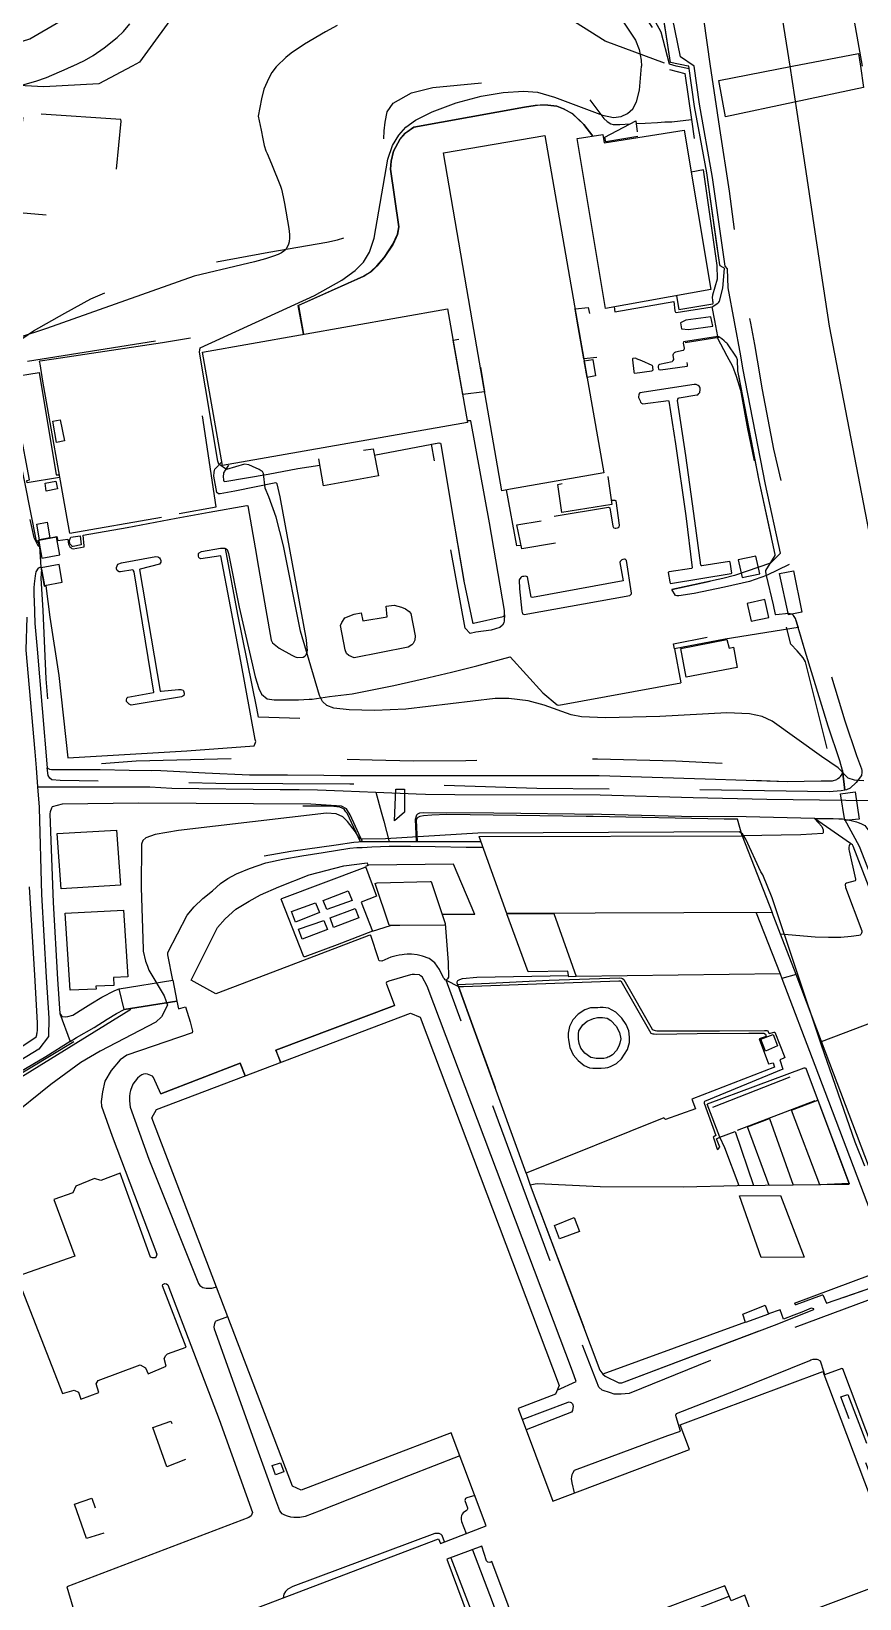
# Model space of a CAD drawing. Header units: millimetres. Extents: x 198785 to 203305, y 542885 to 545889.
# Drawn here: x 200187.7 to 200370.9, y 544165.3 to 544511.8 of the extents above; entities that cross this region are included whole.
import ezdxf

# ---------------------------------------------------------------- set-up
doc = ezdxf.new("R2010")
doc.units = ezdxf.units.MM
for name, pattern in [('FENCE_25K', [54.3, 28.7, -9.2, -16.4]), ('HIDDEN_BULD_25K', [28.8, 18.4, -10.4]), ('HIDDEN_EMBANKMENT_25K', [28.8, 18.4, -10.4]), ('HIDDEN_IN_25K', [56.5, 36.5, -20])]:
    doc.linetypes.add(name, pattern=pattern)
for name, color, linetype in [('A0013114', 253, 'Continuous'), ('A0013117', 253, 'Continuous'), ('A0013118', 253, 'Continuous'), ('A0023214', 253, 'Continuous'), ('A0023217', 253, 'Continuous'), ('A0033324', 253, 'Continuous'), ('A0033327', 253, 'Continuous'), ('A0043325', 253, 'Continuous'), ('B0014111', 253, 'Continuous'), ('B0014116', 253, 'Continuous'), ('B0024120', 253, 'Continuous'), ('B0024127', 253, 'Continuous'), ('C0076117', 253, 'Continuous'), ('C0393323', 253, 'Continuous'), ('F0017111', 253, 'Continuous'), ('F0037222', 253, 'Continuous'), ('F0037223', 253, 'Continuous'), ('F0047224', 253, 'Continuous')]:
    doc.layers.add(name, color=color, linetype=linetype)

msp = doc.modelspace()

# ---------------------------------------------------------------- linework, layer by layer
at = {"layer": 'A0013114'}
for points in [[(200332.94, 544504.17), (200329.07, 544504.94), (200318.05, 544575.53)], [(200332.95, 544504.17), (200332.94, 544504.17)], [(200367.09, 544348.45), (200366.47, 544350.57), (200363.91, 544358.21), (200358.84, 544374.81), (200356.67, 544382.05), (200356.28, 544382.7), (200355.94, 544382.97), (200355.83, 544383.02), (200355.2, 544383.15), (200352.36, 544382.82), (200352.32, 544382.82), (200352.25, 544382.92), (200351.84, 544385.07), (200350.26, 544391.53), (200350.12, 544392.37), (200350.13, 544392.61), (200352.18, 544395.97), (200352.21, 544396.18), (200348.65, 544412.56), (200343.95, 544436.82), (200343.85, 544439.23), (200343.67, 544439.84), (200341.62, 544442.72), (200341.47, 544442.87), (200341.26, 544443.08), (200340.9, 544443.4), (200340.41, 544443.85), (200339.74, 544444.28), (200339.49, 544444.35), (200338.82, 544447.93), (200338.26, 544450.94), (200339.51, 544451.75), (200339.72, 544451.98), (200339.87, 544452.18), (200340.59, 544455.05), (200341, 544459.38), (200340.84, 544459.55), (200340.71, 544459.6), (200340.04, 544459.99), (200339.97, 544460.21), (200339.33, 544464.75), (200337.11, 544480.56), (200335.62, 544488.53), (200334.37, 544495.21), (200333.09, 544504.14), (200332.95, 544504.17)], [(200376.75, 544312.8), (200369.44, 544331.66), (200369.27, 544332.02), (200368.84, 544332.3)]]:
    msp.add_lwpolyline(points, dxfattribs=at)
at = {"layer": 'A0013117'}
for points in [[(200187.43, 544403.91), (200188.25, 544399.91), (200188.94, 544398.58), (200189.07, 544398.33), (200189.24, 544398.12), (200189.52, 544397.93), (200189.79, 544393.4), (200189.22, 544393.17), (200188.71, 544392.35), (200188.55, 544391.47), (200188.32, 544389.71), (200188.3, 544388.81), (200188.25, 544387.72), (200188.27, 544387.13), (200188.32, 544385.97), (200188.51, 544380.94), (200188.99, 544375.28), (200191.24, 544349.03), (200191.72, 544348.73), (200192.21, 544348.63), (200202.91, 544348.61), (200209.35, 544348.5), (200216.34, 544348.4), (200226.15, 544347.93), (200235.98, 544347.49), (200244.37, 544347.44), (200252.43, 544347.41), (200256.06, 544347.35), (200260.5, 544347.28), (200272.78, 544347.29), (200313.3, 544347.35), (200336.69, 544346.59), (200354.87, 544346.02), (200362.35, 544346.13), (200364.85, 544346.16), (200365.81, 544346.4), (200366.08, 544346.63), (200366.4, 544346.88), (200366.67, 544347.09), (200367.03, 544347.61), (200367.11, 544348.07), (200367.09, 544348.45)], [(200260.98, 544332.65), (200258.22, 544338.61), (200257.4, 544339.97), (200256.34, 544340.57), (200249.54, 544340.95), (200211.48, 544341.18), (200194.52, 544341), (200192.35, 544340.36), (200192.16, 544340.12), (200191.88, 544339.28), (200191.84, 544338.85), (200192.57, 544319.24), (200193.5, 544302.29), (200194.03, 544294.67), (200196.31, 544288.49), (200190.96, 544285.14), (200179.35, 544278.3)], [(200368.84, 544332.3), (200360.92, 544337.82), (200345.81, 544338.21), (200331.47, 544338.26), (200313.76, 544338.67), (200290, 544338.95), (200274.34, 544339.05), (200273.56, 544338.95), (200273.08, 544338.78), (200273.01, 544338.68), (200272.86, 544338.53), (200272.59, 544337.57), (200272.78, 544332.69)], [(200177.24, 544281.92), (200188.51, 544289.29), (200188.76, 544289.52), (200188.93, 544290), (200188.97, 544290.22), (200189.01, 544290.42), (200189.1, 544291.03), (200189.12, 544292.62), (200188.51, 544303.2), (200187.31, 544322.71)]]:
    msp.add_lwpolyline(points, dxfattribs=at)
at = {"layer": 'A0013118'}
for points in [[(200311.87, 544488.68), (200309.87, 544491.22), (200307.4, 544493.63), (200305.37, 544494.7), (200303.88, 544495.29), (200301.89, 544495.52), (200300.23, 544495.55), (200299.12, 544495.44), (200296.79, 544495.08), (200272.3, 544490.63), (200270.42, 544489.34), (200269.22, 544487.93), (200267.81, 544485.37), (200267.31, 544483.11), (200267.17, 544481.36), (200269.01, 544468.62), (200268.7, 544466.96), (200267.71, 544464.81), (200265.77, 544461.84), (200264.15, 544459.95), (200262.83, 544458.69), (200261.27, 544457.68), (200246.78, 544451.25), (200247.91, 544444.87)], [(200316.62, 544450.9), (200316.71, 544449.86), (200329.76, 544452.08), (200330.03, 544450.03), (200330.15, 544449.73), (200330.27, 544449.66), (200338.26, 544450.94)], [(200339.49, 544444.35), (200331.96, 544443.21), (200331.85, 544442.9), (200332.06, 544441.76), (200332, 544441.41), (200331.82, 544441.3), (200330.15, 544440.9), (200329.88, 544440.77), (200329.76, 544440.64), (200329.65, 544440.46), (200329.58, 544440.22), (200329.68, 544439.3), (200329.6, 544439.04), (200329.42, 544438.77), (200326.63, 544438.22), (200326.46, 544438.12), (200326.31, 544437.82), (200326.31, 544437.51), (200326.36, 544437.23), (200326.47, 544437.08), (200326.84, 544437.03), (200332.77, 544437.84), (200332.79, 544437.92), (200332.79, 544438.19), (200332.73, 544438.62)], [(200321.37, 544439.56), (200320.72, 544439.52), (200320.67, 544439.41), (200320.65, 544439.23), (200320.92, 544436.62), (200320.96, 544436.5), (200321.04, 544436.32), (200321.13, 544436.27), (200324.89, 544436.78), (200325.07, 544436.85), (200325.18, 544436.98), (200325.17, 544437.52), (200325.14, 544437.72), (200325.06, 544437.87), (200324.97, 544437.95), (200322.71, 544438.96), (200321.5, 544439.44), (200321.37, 544439.56)], [(200334.26, 544433.79), (200322.28, 544431.95), (200322.07, 544431.63), (200322.03, 544431.39), (200322, 544431.13), (200322, 544430.89), (200322.31, 544430.15), (200322.44, 544429.83), (200322.66, 544429.62), (200322.94, 544429.48), (200328.61, 544430.22), (200328.7, 544430.1), (200330.13, 544420.61), (200332.41, 544404.72), (200333.81, 544393.21), (200333.69, 544393.09), (200328.74, 544392.31), (200328.58, 544392.27), (200328.54, 544392.23), (200328.91, 544390.11), (200328.92, 544390.03), (200328.98, 544389.9), (200329.05, 544389.79), (200342.46, 544391.99), (200342.58, 544392.06), (200342.22, 544394.5), (200342.11, 544394.65), (200335.96, 544393.7), (200335.85, 544393.68), (200335.77, 544393.82), (200334.21, 544405.23), (200332.41, 544418.08), (200330.61, 544430.24), (200330.73, 544430.76), (200330.93, 544430.81), (200334.88, 544431.49), (200335.07, 544431.51), (200335.33, 544431.75), (200335.51, 544431.98), (200335.64, 544432.68), (200335.62, 544432.96), (200335.51, 544433.19), (200335.36, 544433.39), (200335.17, 544433.54), (200334.76, 544433.74), (200334.26, 544433.79)], [(200263.55, 544418.13), (200277.82, 544420.84), (200278.06, 544420.82), (200278.22, 544420.76), (200278.29, 544420.54), (200280.66, 544406.34), (200283.38, 544390.26), (200285.25, 544381.19), (200285.37, 544381.03), (200285.5, 544380.99), (200292.03, 544382.45), (200292.28, 544382.61), (200292.38, 544382.84), (200292.38, 544383.29), (200292.36, 544383.76), (200289, 544403.17), (200284.92, 544425.74), (200284.14, 544425.7)], [(200189.52, 544397.93), (200189.26, 544399.33), (200193.39, 544400.13), (200193.55, 544399.25), (200195.77, 544399.57), (200195.94, 544398.43), (200196.25, 544397.88), (200196.43, 544397.72), (200196.68, 544397.53), (200196.98, 544397.44), (200199.38, 544397.84), (200199.41, 544398.07), (200199.22, 544400.43), (200208.91, 544402.11), (200219.74, 544404.18), (200227.01, 544405.5), (200235.41, 544407.02), (200235.61, 544406.9), (200237.22, 544397.65), (200237.95, 544393.32), (200239.55, 544383.92), (200240.74, 544377.25), (200240.88, 544376.91), (200241.03, 544376.64), (200242.52, 544375.5), (200245.32, 544373.89), (200246.05, 544373.56), (200246.53, 544373.44), (200247.81, 544373.49), (200248.19, 544373.69), (200248.41, 544373.92), (200248.56, 544374.24), (200248.7, 544374.61), (200248.76, 544375.1), (200248.72, 544375.48), (200248.56, 544377.28), (200242.73, 544408.89), (200242.09, 544411.79), (200241.96, 544411.97), (200241.8, 544412.02), (200232.69, 544410.17), (200229.47, 544409.6), (200229.1, 544409.62), (200228.71, 544409.9), (200228.11, 544413.46), (200228.12, 544414.4), (200228.21, 544414.72), (200228.27, 544415.02), (200229.81, 544416.65)], [(200231.33, 544415.91), (200230.45, 544414.59), (200230.35, 544414.47), (200230.25, 544414.2), (200230.17, 544413.31), (200230.18, 544412.86), (200230.25, 544412.49), (200230.5, 544412.32), (200240.12, 544413.92), (200246.67, 544415.16), (200251.55, 544415.91)], [(200296.03, 544398.13), (200295.07, 544398.12), (200292.8, 544410.45)], [(200303.34, 544404.66), (200315.36, 544406.61), (200315.6, 544406.51), (200316.29, 544402.43), (200316.42, 544402.17), (200316.52, 544402.09), (200316.84, 544402.02), (200316.99, 544402.02), (200317.34, 544402.06), (200317.56, 544402.16), (200317.68, 544402.29), (200317.78, 544402.68), (200317.02, 544408.05), (200316.84, 544408.1), (200315.97, 544408.08)], [(200189.79, 544393.4), (200190.55, 544389.2), (200190.91, 544389.27), (200191.8, 544382.32), (200193.83, 544369.43), (200195.76, 544351.23), (200222.09, 544352.76), (200236.97, 544353.86), (200237.32, 544354.58), (200237.34, 544354.84), (200237.25, 544355.25), (200234.02, 544372.57), (200231.79, 544384.67), (200229.62, 544395.85), (200225.18, 544395.25), (200224.9, 544395.37), (200224.77, 544395.53), (200224.65, 544395.78), (200224.65, 544396.09), (200224.72, 544396.4), (200224.84, 544396.58), (200225.36, 544396.86), (200229.55, 544397.58), (200230.48, 544397.57), (200230.78, 544397.44), (200231.05, 544397.28), (200231.34, 544396.38), (200233.67, 544384.51), (200237.22, 544369.15), (200238.04, 544366.53), (200238.6, 544365.3), (200239.86, 544364.26), (200241.4, 544364.01), (200243.29, 544364.01), (200244.27, 544364.01), (200246.77, 544364.02), (200249.18, 544364.16), (200249.8, 544364.21), (200253.64, 544364.75), (200258.63, 544365.39), (200262.34, 544366.09), (200267.85, 544367.22), (200274.35, 544368.66), (200280.63, 544370.18), (200286.24, 544371.54), (200291.66, 544373.02), (200293.58, 544373.53), (200300.82, 544365.58), (200304.02, 544362.94), (200304.36, 544362.87), (200331.33, 544367.83)], [(200216.4, 544365.94), (200220.29, 544366.3), (200220.78, 544366.3), (200221, 544366.28), (200221.27, 544366.16), (200221.4, 544366.03), (200221.54, 544365.49), (200221.52, 544365.27), (200221.42, 544365), (200221.25, 544364.83), (200220.92, 544364.68), (200209.79, 544362.87), (200209.35, 544363.05), (200208.8, 544363.71), (200208.76, 544363.96), (200208.85, 544364.41), (200209.05, 544364.63), (200214.77, 544365.67), (200214.82, 544365.72), (200210.44, 544392.36), (200210.35, 544392.55), (200210.32, 544392.66), (200210.17, 544392.78), (200207.45, 544392.33), (200207.35, 544392.33), (200207.15, 544392.36), (200206.99, 544392.39), (200206.68, 544392.63), (200206.61, 544392.78), (200206.57, 544393.03), (200206.56, 544393.32), (200206.86, 544394.03), (200207.63, 544394.31), (200215.22, 544395.7), (200215.69, 544395.69), (200215.84, 544395.6), (200216.07, 544395.43), (200216.24, 544395.2), (200216.34, 544394.86), (200216.34, 544394.49), (200216.08, 544394.06), (200211.79, 544392.97), (200211.66, 544392.85), (200216.2, 544365.98), (200216.4, 544365.94)], [(200318.87, 544395.13), (200318.51, 544395.05), (200318.28, 544394.98), (200317.93, 544394.66), (200317.88, 544394.39), (200318.55, 544390.32), (200298.51, 544386.7), (200298.26, 544386.75), (200297.43, 544391.23), (200297.01, 544391.37), (200296.63, 544391.33), (200296.31, 544391.32), (200296.11, 544391.25), (200295.94, 544391.12), (200295.62, 544390.55), (200295.65, 544388.55), (200296.17, 544383.65), (200296.33, 544383.08), (200296.51, 544382.99), (200296.73, 544382.93), (200320.04, 544387.14), (200320.41, 544387.48), (200320.4, 544387.61), (200319.3, 544394.85), (200319.02, 544395.12), (200318.87, 544395.13)], [(200351.15, 544394.28), (200343.23, 544391.51), (200340.61, 544390.85), (200329.36, 544388.41)], [(200259.12, 544373.33), (200257.96, 544373.84), (200257.42, 544374.26), (200257.12, 544375.09), (200256.11, 544380.51), (200256.37, 544381.12), (200257.05, 544382.2), (200259.13, 544382.99), (200260.69, 544383.25), (200261.05, 544381.52), (200266.4, 544382.39), (200266.15, 544384.76), (200267.98, 544385.01), (200269.59, 544384.52), (200270.45, 544384.16), (200271.28, 544383.55), (200271.62, 544383.13), (200272.61, 544378.23), (200272.51, 544377.25), (200272.14, 544376.53), (200271.82, 544376.19), (200271.03, 544375.7), (200259.12, 544373.33)], [(200357.26, 544380.06), (200341.16, 544377.48), (200329.91, 544375.32), (200331.33, 544367.83)], [(200360.92, 544337.82), (200362.48, 544336.05), (200362.81, 544335.28), (200362.83, 544334.95), (200362.79, 544334.63), (200362.76, 544334.46), (200357.84, 544334.16), (200344.93, 544333.95)], [(200194.03, 544294.67), (200194.37, 544294.16), (200194.56, 544294.03), (200195.26, 544293.96), (200195.78, 544294.01), (200196.9, 544294.33), (200198.55, 544295.37), (200200.85, 544296.81), (200203.33, 544298.27), (200206.22, 544299.75), (200207.15, 544300.14), (200219.01, 544302.06), (200217.89, 544307.66), (200217.93, 544308.21), (200222.16, 544316.47), (200223.72, 544318.3), (200225.63, 544320.1), (200227.75, 544321.85), (200229.56, 544323.42), (200231.17, 544324.53), (200233.12, 544325.56), (200235.99, 544326.77), (200239.55, 544327.97), (200243.31, 544328.8), (200247.5, 544329.55), (200252.24, 544330.28), (200258.18, 544331.22), (200259.67, 544331.39), (200260.86, 544331.42), (200261.96, 544331.47), (200263.03, 544331.54), (200266.84, 544331.66), (200271.57, 544331.66), (200277.03, 544331.58), (200283.88, 544331.49), (200287.55, 544331.49)], [(200368.84, 544332.3), (200368.65, 544332.01), (200368.53, 544331.79), (200368.47, 544331.44), (200368.45, 544330.99), (200368.53, 544330.63), (200369.98, 544324.36), (200369.98, 544324.16), (200369.91, 544324.02), (200367.93, 544323.52), (200367.76, 544323.33), (200367.66, 544323.18), (200367.71, 544322.56), (200371.35, 544313), (200371.37, 544312.65), (200371.3, 544312.43), (200371.17, 544312.14), (200370.95, 544312.02), (200370.7, 544311.94), (200369.02, 544311.72), (200366.72, 544311.52), (200363.95, 544311.49), (200361.03, 544311.6), (200353.39, 544312.2)], [(200279.24, 544314.6), (200279.92, 544305.99), (200279.98, 544302.7), (200279.76, 544302.38), (200279.63, 544302.18), (200279.43, 544302.09), (200279.23, 544302.14), (200279.08, 544302.33), (200278.89, 544302.61), (200278, 544304.44), (200276.94, 544305.92), (200275.69, 544306.89), (200274.24, 544307.38), (200273.02, 544307.68), (200271.81, 544307.83), (200271.42, 544307.83), (200270.85, 544307.82), (200270.13, 544307.75), (200269.73, 544307.66), (200269.07, 544307.56), (200268.4, 544307.43), (200267.23, 544307.14), (200265.23, 544306.29), (200264.68, 544306.33), (200264.55, 544306.5), (200264.45, 544306.8), (200262.8, 544311.95), (200262.62, 544312), (200262.37, 544311.95), (200241.13, 544303.83), (200228.5, 544299.02), (200223.1, 544302.06), (200228.89, 544313.69), (200230.57, 544315.65), (200232.94, 544317.77), (200235.87, 544319.51), (200238.41, 544320.91), (200242.44, 544322.69), (200249.13, 544325.34), (200256.84, 544327.32), (200262.01, 544328.03), (200262.11, 544327.43)], [(200303.99, 544211.41), (200308.16, 544213.3), (200307.41, 544215.63), (200275.23, 544300.74), (200274.15, 544302.83), (200273.78, 544303.04), (200273.53, 544303.21), (200272.46, 544303.35), (200271.94, 544303.33), (200271.55, 544303.26), (200266.77, 544301.82), (200266.26, 544301.64), (200266.16, 544301.42), (200268.01, 544296.49), (200241.78, 544286.62), (200242.84, 544283.89)], [(200282.14, 544300.66), (200281.88, 544301.38), (200281.88, 544301.69), (200282, 544301.99), (200282.44, 544302.22), (200283.03, 544302.43), (200286.26, 544302.76), (200306.49, 544303.08)], [(200281.99, 544301.1), (200289.04, 544301.42), (200302.22, 544302.03), (200317.87, 544302.56), (200318.21, 544302.54), (200318.46, 544302.43), (200318.73, 544302.24), (200325.01, 544291.23), (200325.24, 544291.08), (200325.68, 544290.92), (200326.01, 544290.87), (200339.9, 544290.83), (200349.83, 544290.96), (200350.48, 544290.94), (200350.88, 544290.29), (200351.95, 544290.56), (200352.14, 544290.56), (200354.34, 544284.98), (200354.13, 544284.84), (200353.23, 544284.44), (200353.86, 544282.42), (200336.55, 544275.22), (200336.53, 544275.1), (200336.53, 544274.89), (200339.05, 544267.71), (200338.52, 544267.33), (200338.55, 544267.17), (200339.39, 544264.69), (200339.53, 544264.65), (200339.94, 544265.11)], [(200282.14, 544300.66), (200283.31, 544300.69), (200317.66, 544301.95), (200318.05, 544301.89), (200324.67, 544290.33), (200325.17, 544290.22), (200325.42, 544290.18), (200325.95, 544290.12), (200334.95, 544290.25), (200346.4, 544290.31), (200349.7, 544290.31), (200350.05, 544290.1), (200350.18, 544289.62), (200348.65, 544289.1), (200350.71, 544283.6), (200351.76, 544283.81), (200352.07, 544282.8), (200333.8, 544275.73), (200334.55, 544273.59), (200327.92, 544271.28), (200327.57, 544271.64), (200297.17, 544259.38), (200285.61, 544291.08), (200282.14, 544300.66)], [(200196.31, 544288.49), (200197.69, 544289.36), (200201.59, 544291.61), (200204.51, 544293.42), (200206.59, 544294.72), (200208.22, 544295.6), (200219.86, 544297.42), (200220.27, 544295.69), (200221.79, 544296.18), (200222.82, 544292.83), (200223.38, 544290.76), (200223.27, 544290.45), (200208.85, 544285.47), (200207.39, 544284.46), (200205.35, 544282.1), (200203.97, 544279.76), (200203.44, 544277.4), (200203.2, 544275.23), (200203.26, 544274.21), (200205.63, 544267.57), (200215.49, 544241.47), (200215.36, 544240.97), (200215.11, 544240.64), (200214.51, 544240.64), (200214.08, 544240.81), (200207.35, 544259.4), (200203.06, 544257.76), (200201.69, 544258.24), (200197.54, 544256.51), (200196.91, 544255.02), (200192.67, 544253.56), (200197.36, 544241.06), (200184.5, 544236.55), (200194.6, 544210.71), (200197.17, 544211.44), (200198.14, 544210.99), (200198.67, 544209.46), (200202.67, 544210.87), (200202.06, 544212.8), (200202.48, 544213.53), (200211.77, 544217.02), (200212.94, 544216.37), (200213.56, 544215.05), (200217.54, 544216.7), (200217.11, 544218.42), (200217.44, 544219.06), (200217.82, 544219.45), (200221.99, 544220.9), (200216.76, 544234.51), (200216.81, 544234.79), (200217.26, 544234.98), (200217.62, 544234.94), (200217.88, 544234.69), (200229.29, 544204.95), (200236.64, 544184.35), (200236.35, 544183.63), (200235.8, 544183.25), (200195.57, 544167.95), (200196.93, 544163.44)], [(200362.42, 544288.54), (200374.27, 544293), (200378.66, 544294.73), (200378.81, 544294.67), (200379.08, 544294.12), (200379.84, 544292), (200387.88, 544270.87), (200387.92, 544270.8), (200388.57, 544270.82), (200388.96, 544270.87), (200389.43, 544270.95), (200389.86, 544271.07), (200390.1, 544271.17), (200390.5, 544271.34), (200391.44, 544272.51), (200391.61, 544272.87), (200391.69, 544273.18), (200391.72, 544273.39), (200391.69, 544274.16)], [(200235.04, 544280.93), (200233.88, 544283.74), (200216.34, 544276.94), (200214.75, 544280.55), (200214.48, 544280.84), (200213.38, 544281.31), (200213.01, 544281.33), (200212.54, 544281.26), (200212.17, 544281.13), (200211.68, 544280.82), (200211.23, 544280.4), (200210.19, 544279.08), (200209.62, 544277.68), (200209.48, 544277.05), (200209.4, 544276.37), (200209.4, 544275.42), (200209.6, 544273.99), (200213.72, 544262.46), (200224.7, 544235.02), (200224.95, 544234.55), (200225.66, 544234.08), (200226.38, 544233.94), (200227.22, 544233.94), (200227.6, 544233.99), (200228.44, 544234.16), (200228.64, 544234.26)], [(200343.78, 544256.6), (200331.91, 544256.3), (200313.49, 544256.38), (200299.74, 544257.01), (200299.16, 544256.97), (200298, 544256.74), (200313.45, 544215.85), (200314.06, 544214.97), (200314.07, 544214.96)], [(200356.46, 544230.64), (200356.56, 544230.48), (200356.65, 544230.34), (200356.8, 544230.34), (200362.64, 544232.48), (200362.74, 544232.48), (200363.56, 544230.65), (200377.59, 544235.55), (200378.23, 544233.68), (200380.4, 544234.53)], [(200282.47, 544196.92), (200271.15, 544192.49), (200251.4, 544184.68), (200248.29, 544183.52), (200247.09, 544183.26), (200246.35, 544183.24), (200245.73, 544183.24), (200245.09, 544183.34), (200244.4, 544183.54), (200243.8, 544183.78), (200243.16, 544184.11), (200242.65, 544184.7), (200241.75, 544187.13), (200237.01, 544200.39), (200228.21, 544224.93), (200228.18, 544225.42), (200228.21, 544225.75), (200228.31, 544226.16), (200228.44, 544226.58), (200228.61, 544226.74), (200231.15, 544227.67)], [(200314.07, 544214.96), (200314.63, 544214.48), (200317.59, 544213.01), (200318.32, 544213.06), (200352.02, 544225.8), (200360.76, 544229.26), (200360.74, 544229.37), (200360.17, 544229.53)], [(200307.85, 544188.68), (200307.28, 544190.93), (200307.23, 544191.43), (200307.19, 544191.78), (200307.21, 544192.24), (200307.31, 544192.74), (200307.46, 544193.08), (200307.81, 544193.73), (200328.47, 544201.37), (200331.28, 544202.33), (200330.27, 544205.52), (200330.25, 544205.92), (200330.37, 544206.24), (200343.41, 544211.33), (200359.83, 544218.01), (200360.11, 544218.11), (200360.6, 544218.25), (200361.39, 544218.27), (200361.66, 544218.18), (200362.11, 544217.91), (200362.97, 544215.38), (200363.12, 544214.78)], [(200296.26, 544204.95), (200306.43, 544208.77), (200306.65, 544208.82), (200307.06, 544208.67), (200307.21, 544208.56), (200307.36, 544208.38), (200307.46, 544208.16), (200307.51, 544207.79), (200307.49, 544207.47), (200307.39, 544206.95), (200307.17, 544206.58), (200297.13, 544202.65)], [(200285.79, 544188.09), (200284, 544187.58), (200283.74, 544187.46), (200283.63, 544187.25), (200283.59, 544187.04), (200284.13, 544185.38), (200284.16, 544185.16), (200284.06, 544184.93), (200283.88, 544184.76), (200283.51, 544184.51), (200283.24, 544184.29), (200283.01, 544184.02), (200282.82, 544183.72), (200282.74, 544183.27), (200282.75, 544182.81), (200282.86, 544182.38), (200283.87, 544179.72)], [(200285.24, 544176.12), (200289.61, 544164.67), (200293.79, 544153.12), (200294.56, 544151.54), (200294.81, 544151.18), (200295.1, 544150.86), (200295.49, 544150.59), (200295.97, 544150.35), (200296.95, 544150.14), (200297.57, 544150.03), (200298.22, 544150.03), (200298.88, 544150.05), (200300.08, 544150.3), (200318.45, 544156.8), (200332.88, 544162.36), (200342.04, 544165.84)]]:
    msp.add_lwpolyline(points, dxfattribs=at)
at = {"layer": 'A0023214'}
for points in [[(200355.48, 544504.17), (200345.43, 544567.53), (200338.58, 544612.19), (200337.87, 544616.81), (200330.33, 544664.24), (200326.45, 544684.73), (200317.63, 544718.34), (200316.46, 544720.44), (200310.72, 544730.8), (200306.29, 544736.45), (200306.29, 544736.45)], [(200375.34, 544388.94), (200364.21, 544446.67), (200361.04, 544467.51), (200359.24, 544479.39), (200357.4, 544491.53), (200357.03, 544493.95), (200355.48, 544504.17), (200355.48, 544504.17)]]:
    msp.add_lwpolyline(points, dxfattribs=at)
at = {"layer": 'A0023217'}
for points in [[(200186.73, 544382.31), (200186.52, 544375.12), (200186.52, 544375.04), (200188.5, 544352.51), (200188.77, 544349.03), (200189.08, 544344.82)], [(200189.08, 544344.82), (200189.43, 544340.28), (200189.43, 544340.2), (200189.94, 544320.98), (200191, 544302.74), (200191.58, 544293.65), (200191.54, 544289.62), (200189.39, 544286.78), (200178.3, 544280.11), (200161.17, 544269.94), (200160.79, 544269.72), (200155.98, 544266.82)], [(200189.08, 544344.82), (200191.78, 544344.82), (200198.72, 544344.81), (200210.41, 544344.84), (200213.91, 544344.79), (200218.81, 544344.55), (200242.76, 544344.22), (200246.96, 544344.2), (200250.98, 544344.18), (200256.68, 544343.94), (200263.9, 544343.63)], [(200263.9, 544343.63), (200265.09, 544339.25), (200265.63, 544337.25), (200266.88, 544332.67)], [(200263.9, 544343.63), (200272.82, 544343.25), (200274.85, 544343.16), (200281.39, 544343.12), (200313.53, 544343.01), (200334.08, 544342.42), (200350.34, 544342.11), (200367.8, 544341.89), (200393.09, 544341.57)]]:
    msp.add_lwpolyline(points, dxfattribs=at)
at = {"layer": 'A0033324', "linetype": 'HIDDEN_IN_25K', "flags": 128}
for points in [[(200371.5, 544504.17), (200369.57, 544514.88), (200368.8, 544520.18), (200365.4, 544543.42), (200356.59, 544602.86), (200353.33, 544624.58), (200353.18, 544625.26), (200347.84, 544655.02), (200338.44, 544707.29), (200338.43, 544708.49), (200346.51, 544734.78), (200347.5, 544736.42), (200351.14, 544740.52), (200352.67, 544741.61), (200409.49, 544770.07), (200441.78, 544785.85), (200444.16, 544786.51), (200445.38, 544786.33), (200448.17, 544785.15), (200441.27, 544781.71), (200400.08, 544761.59), (200358.89, 544741.46), (200353.95, 544738.97), (200353.25, 544738.42), (200343.31, 544706.89), (200349.29, 544674.81), (200349.77, 544672.23), (200357.38, 544631.42), (200358.46, 544624.83), (200366.19, 544571.27), (200366.25, 544570.87), (200367.31, 544563.42), (200369.68, 544546.68), (200368.83, 544546.36), (200369.17, 544543.62), (200370.1, 544543.7), (200372.32, 544528.02), (200377.09, 544504.17)], [(200332.95, 544504.17), (200329.07, 544504.94), (200319.27, 544567.76), (200322.57, 544566.53), (200323.67, 544566.04), (200324.79, 544565.28), (200325.43, 544564.64), (200325.82, 544563.93), (200328.95, 544546.28), (200330.25, 544537.6), (200332.13, 544524.99), (200336.32, 544514.64), (200337.83, 544504.17), (200337.83, 544504.17)], [(200337.83, 544504.17), (200338.87, 544497.26), (200339.91, 544490.35), (200342, 544476.54), (200344.44, 544458.24), (200345.24, 544453.6), (200346.02, 544450.61), (200346.77, 544447.35), (200347.65, 544442.62), (200348.24, 544439.13), (200349.34, 544432.56), (200351.83, 544419.47), (200354.28, 544408.91), (200357.39, 544397.06), (200357.39, 544396.61), (200357.36, 544396.26), (200357.27, 544395.92), (200357.22, 544395.69), (200356.47, 544394.66), (200355.71, 544394.21), (200350.26, 544391.53), (200346.54, 544390.22), (200340.98, 544388.95), (200334.31, 544387.59), (200330.9, 544387.03), (200330.46, 544387.01), (200330.15, 544387.08), (200329.36, 544388.41), (200340.61, 544390.85), (200343.23, 544391.51), (200351.15, 544394.28), (200352.18, 544395.97), (200352.21, 544396.18), (200348.65, 544412.56), (200343.95, 544436.82), (200343.85, 544439.23), (200343.67, 544439.84), (200341.62, 544442.72), (200341.47, 544442.87), (200341.26, 544443.08), (200340.9, 544443.4), (200340.41, 544443.85), (200339.74, 544444.28), (200339.49, 544444.35), (200338.26, 544450.94), (200339.51, 544451.75), (200339.72, 544451.98), (200339.87, 544452.18), (200340.59, 544455.05), (200341, 544459.38), (200340.84, 544459.55), (200340.71, 544459.6), (200340.04, 544459.99), (200339.97, 544460.21), (200337.11, 544480.56), (200334.37, 544495.21), (200333.09, 544504.14), (200332.95, 544504.16), (200332.95, 544504.17)], [(200285.37, 544381.03), (200285.5, 544380.99), (200292.03, 544382.45), (200292.28, 544382.61), (200292.38, 544382.84), (200292.3, 544381.51), (200292.23, 544381.07), (200291.94, 544380.53), (200291.29, 544380.05), (200289.41, 544379.48), (200286.04, 544379), (200284.75, 544378.72), (200283.62, 544379.87), (200276.24, 544420.54), (200277.82, 544420.84), (200278.06, 544420.82), (200278.22, 544420.76), (200278.29, 544420.54), (200280.66, 544406.34), (200283.38, 544390.26), (200285.25, 544381.19), (200285.37, 544381.03)], [(200357.26, 544380.06), (200341.16, 544377.48), (200329.91, 544375.32), (200329.71, 544376.44), (200356.79, 544381.65), (200357.26, 544380.06)], [(200367.56, 544344.06), (200367.09, 544348.45), (200366.47, 544350.57), (200363.91, 544358.21), (200358.84, 544374.81), (200357.26, 544380.06), (200356.79, 544381.65), (200359.37, 544382.15), (200360.2, 544381.92), (200361.56, 544380.78), (200362.57, 544375.94), (200367.63, 544359.4), (200370.19, 544351.74), (200371.3, 544348.76), (200371.37, 544348.41), (200371.36, 544348.02), (200371.26, 544347.33), (200370.08, 544345.8), (200368.78, 544344.51), (200367.99, 544344.14), (200367.56, 544344.06)], [(200367.09, 544348.45), (200367.56, 544344.06), (200366.76, 544343.9), (200364.12, 544343.7), (200331.56, 544344.21), (200299.49, 544344.41), (200275.75, 544345.22), (200258.14, 544345.4), (200228.54, 544345.56), (200207.64, 544346.02), (200194.13, 544346.19), (200192.26, 544346.37), (200191.82, 544346.73), (200191.47, 544347.33), (200191.24, 544349.03), (200191.72, 544348.73), (200192.21, 544348.63), (200202.91, 544348.61), (200209.35, 544348.5), (200216.34, 544348.4), (200226.15, 544347.93), (200235.98, 544347.49), (200244.37, 544347.44), (200252.43, 544347.41), (200256.06, 544347.35), (200260.5, 544347.28), (200272.78, 544347.29), (200313.3, 544347.35), (200336.69, 544346.59), (200354.87, 544346.02), (200362.35, 544346.13), (200364.85, 544346.16), (200365.81, 544346.4), (200366.08, 544346.63), (200366.4, 544346.88), (200366.67, 544347.09), (200367.03, 544347.61), (200367.11, 544348.07), (200367.09, 544348.45)], [(200360.92, 544337.82), (200364.83, 544337.79), (200365, 544337.79), (200366.27, 544337.76), (200367.1, 544337.75), (200369.01, 544337.34), (200370.15, 544337.1), (200370.52, 544336.94), (200371.15, 544336.7), (200371.99, 544336.26), (200372.89, 544335.1), (200373.77, 544333.53), (200374.67, 544331.72), (200378.95, 544321.13), (200382.94, 544311.04), (200386.59, 544301.99), (200391.32, 544289.72), (200395.22, 544279.22), (200395.93, 544277.33), (200402.43, 544260.11), (200406.67, 544249.45), (200410.47, 544240.09), (200413.83, 544230.46), (200415.43, 544226.29), (200417.56, 544221.12), (200417.71, 544219), (200417.36, 544216.53), (200417, 544215.5), (200416.14, 544213.02), (200415.98, 544212.96), (200413.47, 544218.67), (200412.54, 544221.41), (200411.15, 544224.58), (200403.63, 544243.56), (200398.61, 544256.28), (200391.69, 544274.16), (200391.09, 544275.84), (200385.31, 544291.17), (200376.75, 544312.8), (200369.44, 544331.66), (200369.27, 544332.02), (200368.84, 544332.3), (200360.92, 544337.82)], [(200314.63, 544214.48), (200317.59, 544213.01), (200318.32, 544213.06), (200352.02, 544225.8), (200360.76, 544229.26), (200363.56, 544230.65), (200377.59, 544235.55), (200378.33, 544233.37), (200348.2, 544222.12), (200319.88, 544210.71), (200318.14, 544210.53), (200317.43, 544210.52), (200316.61, 544210.53), (200315.8, 544210.81), (200313.91, 544211.41), (200313.19, 544212.1), (200303.91, 544236.02), (200288.69, 544277.15), (200279.43, 544302.09), (200282.14, 544300.66), (200285.61, 544291.08), (200297.17, 544259.38), (200298, 544256.74), (200313.45, 544215.85), (200314.06, 544214.97), (200314.63, 544214.48)]]:
    msp.add_lwpolyline(points, dxfattribs=at)
at = {"layer": 'A0033327'}
for points in [[(200334.27, 544504.17), (200331.23, 544506.22), (200327.64, 544523.87), (200321.01, 544567.11)], [(200351.15, 544394.29), (200353.39, 544396.48), (200350.06, 544411.65), (200345.02, 544437.4), (200344.59, 544440.07), (200341.81, 544455.12), (200341.62, 544459.37), (200341.12, 544459.92), (200338.33, 544479.55), (200335.49, 544495.72), (200334.27, 544504.16), (200334.27, 544504.17)], [(200367.5, 544337.66), (200370.75, 544331.68), (200377.3, 544314.88), (200386.82, 544290.81), (200392.12, 544276.68), (200392.3, 544276.21), (200395.67, 544267.32), (200403.86, 544246.38), (200404.41, 544245.02), (200413.8, 544221.16), (200416.14, 544213.02)]]:
    msp.add_lwpolyline(points, dxfattribs=at)
at = {"layer": 'A0043325'}
for points in [[(200371.03, 544504.17), (200371.03, 544504.17), (200371.69, 544499.43), (200341.21, 544492.91), (200339.71, 544500.99), (200355.95, 544504.17), (200355.95, 544504.17)], [(200355.95, 544504.17), (200370.62, 544506.98), (200371.03, 544504.17)], [(200358.07, 544383.46), (200355.16, 544382.84), (200353.13, 544391.97), (200356.28, 544392.54), (200358.07, 544383.46)], [(200270.21, 544339.19), (200268.05, 544337.27), (200268.35, 544344.29), (200270.24, 544344.3), (200270.21, 544339.19)], [(200370.76, 544337.65), (200367.57, 544337.33), (200366.67, 544343.24), (200369.9, 544343.73), (200370.76, 544337.65)]]:
    msp.add_lwpolyline(points, dxfattribs=at)
at = {"layer": 'B0014111'}
for points in [[(200293.69, 544410.62), (200291.77, 544410.28), (200285.3, 544447.64), (200278.83, 544484.97), (200301.23, 544488.78), (200308.41, 544447.76), (200314.28, 544414.22), (200293.69, 544410.62)], [(200332.05, 544489.99), (200337.96, 544454.73), (200314.66, 544450.54), (200308.4, 544488.14), (200314.07, 544489.02), (200314.4, 544487.16), (200332.05, 544489.99)], [(200284.2, 544425.34), (200229.96, 544415.83), (200225.54, 544440.91), (200279.72, 544450.49), (200284.2, 544425.34)], [(200189.43, 544436.44), (200193.21, 544413.76), (200193.87, 544413.8), (200193.98, 544413.18), (200186.81, 544412.02), (200186.7, 544412.54), (200187.35, 544412.72), (200183.06, 544435.37), (200189.43, 544436.44)], [(200341.49, 544377.37), (200342.05, 544375.43), (200342.98, 544375.67), (200343.8, 544371.2), (200332.51, 544369.05), (200331.37, 544375.42), (200341.49, 544377.37)], [(200207.44, 544323.09), (200194.35, 544322.27), (200193.45, 544334.5), (200206.54, 544335.2), (200207.44, 544323.09)], [(200344.93, 544333.95), (200351.54, 544316.99), (200292.83, 544316.81), (200286.71, 544333.83), (200344.93, 544333.95)], [(200202.03, 544300.1), (200196.31, 544299.86), (200195.23, 544316.86), (200208.07, 544317.53), (200209.06, 544302.78), (200205.92, 544302.64), (200206, 544300.89), (200202.01, 544300.71), (200202.03, 544300.1)], [(200206.66, 544151.51), (200277.75, 544178.56), (200278.19, 544177.55), (200288.3, 544181.41), (200280.57, 544201.97), (200247.42, 544189.3), (200245.44, 544190.18), (200214.4, 544271.62), (200215.37, 544273.49), (200271.55, 544294.76), (200273.71, 544293.92), (200304.4, 544212.42), (200303.62, 544210.51), (200295.36, 544207.35)], [(200358.59, 544240.83), (200349.06, 544240.77), (200344.27, 544254.35), (200353.37, 544254.46), (200358.59, 544240.83)], [(200295.36, 544207.35), (200303.06, 544186.87), (200333.28, 544198.29), (200331.18, 544203.74), (200362.73, 544215.55), (200379.93, 544170.09), (200348.39, 544158.24), (200345.47, 544166.1), (200342.47, 544164.81), (200341.07, 544168.16), (200300.2, 544152.81)], [(200296.74, 544154.26), (200289.58, 544173.53), (200289.1, 544173.32), (200288.66, 544173.39), (200288.4, 544173.65), (200287.36, 544176.9), (200279.57, 544174.02), (200291.6, 544141.8)]]:
    msp.add_lwpolyline(points, dxfattribs=at)
at = {"layer": 'B0014116', "linetype": 'HIDDEN_BULD_25K', "flags": 128}
for points in [[(200321.84, 544488.6), (200314.77, 544487.45), (200314.55, 544488.47), (200321.42, 544492.06), (200321.84, 544488.6)], [(200312.78, 544439.75), (200309.89, 544439.45), (200308.43, 544447.76), (200307.95, 544450.48), (200310.88, 544450.8), (200311.4, 544447.78), (200312.78, 544439.75)], [(200287.96, 544432.16), (200283.12, 544431.53), (200280.97, 544443.58), (200285.86, 544444.23), (200287.96, 544432.16)], [(200312.5, 544435.67), (200310.61, 544435.33), (200309.96, 544439), (200311.89, 544439.31), (200312.5, 544435.67)], [(200195.03, 544421.3), (200193.32, 544420.91), (200192.47, 544425.63), (200194.13, 544425.94), (200195.03, 544421.3)], [(200264.45, 544413.55), (200252.31, 544411.33), (200251.26, 544417.67), (200263.27, 544419.56), (200264.45, 544413.55)], [(200193.5, 544410.69), (200191.04, 544410.21), (200190.77, 544411.97), (200193.12, 544412.36), (200193.5, 544410.69)], [(200316.09, 544407.24), (200305.05, 544405.48), (200304.15, 544411.68), (200315.18, 544413.59), (200316.09, 544407.24)], [(200303.63, 544398.66), (200296.18, 544397.41), (200295.1, 544402.71), (200302.97, 544404.01), (200303.63, 544398.66)], [(200191.82, 544399.87), (200189.52, 544399.42), (200188.93, 544402.88), (200191.21, 544403.29), (200191.82, 544399.87)], [(200198.76, 544398.28), (200197.01, 544397.93), (200196.83, 544397.95), (200196.71, 544398.03), (200196.58, 544398.13), (200196.27, 544398.52), (200196.21, 544398.67), (200196.19, 544398.87), (200196.17, 544399.29), (200196.22, 544399.49), (200196.29, 544399.66), (200196.36, 544399.89), (200196.46, 544399.98), (200198.49, 544400.33), (200198.76, 544398.28)], [(200258.65, 544319.71), (200253.09, 544317.67), (200252.26, 544319.67), (200257.76, 544321.78), (200258.65, 544319.71)], [(200251.41, 544317.06), (200246.16, 544314.9), (200245.26, 544317.24), (200250.55, 544319.19), (200251.41, 544317.06)], [(200260.16, 544315.86), (200254.55, 544313.72), (200253.79, 544315.85), (200259.29, 544317.9), (200260.16, 544315.86)], [(200253.23, 544313.24), (200247.64, 544311.13), (200246.78, 544313.31), (200252.38, 544315.28), (200253.23, 544313.24)], [(200352.68, 544287.51), (200350.05, 544286.37), (200349.01, 544289.05), (200351.73, 544290.07), (200352.68, 544287.51)], [(200360.96, 544275.35), (200340.57, 544267.58), (200338.18, 544273.9), (200358.5, 544281.89), (200360.96, 544275.35)], [(200308.9, 544246.49), (200304.47, 544244.84), (200303.41, 544247.83), (200307.75, 544249.58), (200308.9, 544246.49)], [(200350.72, 544228.25), (200345.66, 544226.39), (200345.04, 544228.24), (200349.95, 544230.24), (200350.72, 544228.25)], [(200379.79, 544180.41), (200378.13, 544179.78), (200366.74, 544209.91), (200368.29, 544210.48), (200379.79, 544180.41)], [(200221.8, 544196.09), (200217.67, 544194.47), (200214.62, 544203.16), (200218.6, 544204.57), (200221.8, 544196.09)], [(200243.59, 544193.37), (200241.7, 544192.68), (200240.99, 544194.77), (200242.85, 544195.38), (200243.59, 544193.37)], [(200203.79, 544179.79), (200199.93, 544178.59), (200197.3, 544186.18), (200201.09, 544187.57), (200203.79, 544179.79)]]:
    msp.add_lwpolyline(points, dxfattribs=at)
at = {"layer": 'B0024120', "linetype": 'FENCE_25K', "flags": 128}
for points in [[(200181.33, 544437.77), (200182.68, 544441.21), (200184.43, 544443.02), (200188.21, 544445.62), (200195.16, 544449.53), (200200.85, 544452.73), (200204, 544454.06), (200209.87, 544456.06), (200227.6, 544460.68), (200240.21, 544463.02), (200253.09, 544465.25), (200255.43, 544465.75), (200257.21, 544466.27), (200258.49, 544466.85), (200259.7, 544467.43), (200260.75, 544468.11), (200262.43, 544469.95), (200264.13, 544472.94), (200264.66, 544474.48), (200265.05, 544476.19), (200265.44, 544478.71), (200265.52, 544482.95), (200265.65, 544487.99), (200265.75, 544489.85), (200265.94, 544491.79), (200266.41, 544494.05), (200267.75, 544495.96), (200271.81, 544498.22), (200276.48, 544499.4), (200296.41, 544501.35), (200300.58, 544501.35), (200302.92, 544501.22), (200304.2, 544501.11), (200305.7, 544500.77), (200308.71, 544499.59), (200310.76, 544497.31), (200314.3, 544492.59), (200315.04, 544491.88), (200315.82, 544491.41), (200316.4, 544491.28), (200317.34, 544491.25), (200317.82, 544491.25), (200320.1, 544491.37)], [(200328.83, 544503.44), (200332.24, 544502.49), (200333.71, 544492.33), (200334.31, 544488.15)], [(200185.84, 544492.81), (200183.28, 544472.13), (200183.39, 544471.93), (200204.74, 544470.15), (200205.41, 544470.34), (200207.62, 544492.02), (200207.48, 544492.37), (200186.16, 544493.76), (200185.98, 544493.64), (200185.84, 544492.81)], [(200321.5, 544491.44), (200323.45, 544491.54), (200326.18, 544491.7), (200327.83, 544491.83), (200329.38, 544491.86), (200333.71, 544492.33)], [(200220.38, 544405.22), (200228.62, 544406.75), (200222.83, 544444.51), (200182.53, 544438.18), (200181.43, 544437.93), (200181.33, 544437.77), (200181.36, 544437.56), (200183.09, 544427.45), (200186.28, 544411.83), (200188.7, 544399.49), (200188.85, 544399.14), (200189.48, 544398.68)], [(200339.38, 544444.14), (200341.49, 544440.13), (200342.79, 544437.8), (200343.59, 544435.62), (200344.52, 544432.5), (200346.1, 544423.97), (200349.29, 544408.24), (200351.64, 544396.76), (200351.62, 544396.64), (200350.11, 544394.09)], [(200196.26, 544400.87), (200216.52, 544404.45)], [(200189.98, 544392.9), (200189.82, 544390.97), (200190.26, 544383.83), (200190.96, 544368.66), (200192.47, 544349.63), (200192.83, 544349.3), (200193.19, 544349.3), (200210.94, 544350.54), (200231.88, 544351.07), (200243.29, 544350.95), (200252.57, 544351.05), (200263.06, 544350.78), (200272.23, 544350.53), (200283.83, 544350.64), (200298.5, 544350.92), (200312.91, 544351.02), (200330.2, 544350.57), (200344.59, 544349.81), (200362.09, 544349.97), (200362.45, 544350.15), (200363.31, 544351.01), (200363.71, 544352.11), (200363.83, 544352.65), (200358.92, 544372.42), (200358.4, 544373.36), (200357.03, 544374.91), (200355.65, 544376.36), (200353.96, 544383.01)]]:
    msp.add_lwpolyline(points, dxfattribs=at)
at = {"layer": 'B0024127'}
for points in [[(200190.08, 544395.36), (200194.02, 544396.08), (200193.31, 544400.01), (200189.37, 544399.3), (200189.48, 544398.68), (200190.08, 544395.36)], [(200190.63, 544389.32), (200194.56, 544390.03), (200193.85, 544393.97), (200189.92, 544393.26), (200189.98, 544392.9), (200190.63, 544389.32)], [(200344.02, 544394.99), (200344.86, 544391.08), (200348.77, 544391.92), (200347.94, 544395.83), (200344.02, 544394.99)], [(200346.03, 544385.36), (200346.87, 544381.45), (200350.78, 544382.28), (200349.94, 544386.2), (200346.03, 544385.36)]]:
    msp.add_lwpolyline(points, dxfattribs=at)
at = {"layer": 'C0076117'}
for points in [[(200338, 544448.74), (200332.44, 544448.02), (200331.29, 544447.38), (200331.5, 544446.09), (200333.01, 544445.94), (200338.42, 544446.63), (200338, 544448.74)], [(200356.81, 544303.35), (200353.39, 544312.2), (200351.54, 544316.99)], [(200263.13, 544312.87), (200267.11, 544314.18)], [(200356.81, 544303.35), (200353.7, 544302.46), (200360.97, 544283.3), (200377.94, 544238.64)], [(200381.01, 544239.63), (200375.47, 544254.05), (200362.42, 544288.54), (200356.81, 544303.35)], [(200313.5, 544296.03), (200312.98, 544295.97), (200311.39, 544295.92), (200310.08, 544295.5), (200308.63, 544294.52), (200307.49, 544293.28), (200306.74, 544291.79), (200306.45, 544290.33), (200306.42, 544289.49), (200306.47, 544288.85), (200306.79, 544287.14), (200307.53, 544285.58), (200308.6, 544284.3), (200309.99, 544283.18), (200311.13, 544282.71), (200311.89, 544282.61), (200312.44, 544282.61), (200312.78, 544282.59), (200313.25, 544282.61), (200313.7, 544282.61), (200314.57, 544282.66), (200315.21, 544282.79), (200315.8, 544282.98), (200317.09, 544283.65), (200318.22, 544284.64), (200319.52, 544286.7), (200319.96, 544288.26), (200320.01, 544289.44), (200319.81, 544290.85), (200319.26, 544292.29), (200318.3, 544293.65), (200316.99, 544295.01), (200315.35, 544295.87), (200314.17, 544296.03), (200313.5, 544296.03)], [(200313.65, 544284.74), (200313.18, 544284.74), (200312.59, 544284.76), (200311.87, 544284.86), (200311.42, 544284.97), (200310.08, 544285.91), (200309.24, 544287.04), (200308.85, 544288.08), (200308.73, 544289.02), (200308.68, 544289.81), (200308.72, 544290.19), (200308.8, 544290.88), (200309.64, 544292.16), (200310.66, 544292.98), (200311.99, 544293.57), (200312.91, 544293.8), (200313.63, 544293.84), (200313.99, 544293.82), (200314.56, 544293.73), (200315.04, 544293.63), (200315.83, 544293.15), (200317.01, 544291.86), (200317.75, 544290.5), (200318.08, 544289.09), (200317.85, 544288.1), (200317.65, 544287.48), (200317.12, 544286.55), (200316.19, 544285.53), (200315.46, 544285.14), (200315.21, 544285.01), (200314.99, 544284.91), (200314.34, 544284.76), (200313.65, 544284.74)], [(200356.46, 544230.64), (200377.6, 544238.51)], [(200360.17, 544229.53), (200358.09, 544228.67), (200356.34, 544228), (200354.01, 544227.11), (200353.29, 544229.19), (200350.72, 544228.26)]]:
    msp.add_lwpolyline(points, dxfattribs=at)
at = {"layer": 'C0393323'}
for points in [[(200219.86, 544297.42), (200208.22, 544295.6), (200207.15, 544300.14), (200219.01, 544302.06), (200219.86, 544297.42)], [(200368.57, 544257.09), (200362.1, 544256.81), (200355.82, 544273.32), (200361.61, 544275.56), (200368.57, 544257.09)], [(200347.41, 544256.64), (200344.23, 544256.61), (200341.04, 544264.97), (200339.98, 544267.34), (200343.35, 544268.61), (200347.41, 544256.64)], [(200356.16, 544256.74), (200350.86, 544256.68), (200346.1, 544269.65), (200350.92, 544271.47), (200356.16, 544256.74)]]:
    msp.add_lwpolyline(points, dxfattribs=at)
at = {"layer": 'F0017111'}
for points, elevation in [([(200318.33, 544514.34), (200321.28, 544509.87), (200322.13, 544507.82), (200322.57, 544505.47), (200322.63, 544504.17), (200322.63, 544504.16)], 30), ([(200196.8, 544504.15), (200196.8, 544504.15), (200199.5, 544505.43), (200201.41, 544506.52), (200203.81, 544508.19), (200206.69, 544510.49), (200208.1, 544511.8), (200209.53, 544513.47)], 40), ([(200255.38, 544513.1), (200252.77, 544511.76), (200248.16, 544509), (200245.18, 544507.03), (200243.96, 544506.04), (200241.99, 544504.16), (200241.99, 544504.15)], 40), ([(200183.51, 544499.38), (200188.7, 544500.82), (200191.08, 544501.64), (200195.64, 544503.6), (200196.76, 544504.13)], 40), ([(200241.97, 544504.13), (200241.87, 544504.03), (200240.91, 544502.76), (200240.23, 544501.49), (200239.15, 544499.03), (200238.6, 544496.94), (200237.89, 544493.07), (200238.54, 544490.03), (200238.89, 544488.06), (200239.22, 544486.63), (200239.6, 544485.4), (200239.84, 544484.87), (200240.83, 544482.56), (200242.85, 544477.58), (200243.03, 544476.94), (200243.43, 544475.25), (200243.71, 544473.76), (200244.66, 544468.23), (200244.8, 544466.96), (200244.8, 544466.17), (200244.71, 544465.27), (200244.58, 544464.77), (200244.35, 544464.27), (200243.96, 544463.64), (200243.54, 544463.22), (200243.01, 544462.84), (200242.33, 544462.5), (200241.28, 544462.11), (200239.52, 544461.57), (200237.06, 544460.9), (200234.25, 544460.21), (200223.7, 544457.7), (200191.06, 544446.13), (200184.79, 544444.09)], 40), ([(200196.76, 544504.13), (200196.8, 544504.15)], 40), ([(200371.77, 544346.15), (200369.73, 544346.27), (200368.33, 544346.75), (200366.11, 544348.98), (200362.45, 544351.53), (200351.52, 544359.35), (200349.31, 544360.35), (200346.51, 544360.93), (200341.47, 544361.14), (200326.69, 544360.39), (200314.69, 544360.1), (200309.36, 544360.28), (200307.12, 544360.74), (200301.09, 544362.87), (200297.56, 544363.83), (200293.3, 544364.34), (200290.25, 544364.34), (200270.55, 544361.97), (200263.59, 544361.66), (200257.97, 544361.81), (200254.62, 544362.21), (200253.08, 544362.76), (200252.1, 544363.68), (200251.47, 544364.98), (200247.22, 544379.25), (200243.49, 544398.09), (200241.87, 544404.4), (200240.26, 544408.94), (200239.41, 544410.86), (200239.04, 544414.09), (200238.81, 544414.49), (200238.56, 544414.7), (200238.08, 544414.94), (200236.63, 544415.6), (200235.78, 544415.97), (200234.85, 544416.18), (200230.86, 544415), (200229.18, 544416.16), (200228.97, 544416.8), (200224.88, 544440.88), (200225.05, 544441.9), (200250.37, 544453.44), (200256.4, 544456.83), (200259.29, 544458.93), (200261.15, 544460.83), (200262.49, 544463.03), (200263.54, 544466.1), (200266.55, 544483.59), (200267.6, 544486.58), (200268.95, 544488.86), (200270.51, 544490.66), (200272.68, 544492.2), (200276.35, 544494.03), (200281.68, 544496.03), (200287.16, 544497.54), (200292.04, 544498.31), (200296.56, 544498.63), (200299.65, 544498.38), (200303.37, 544497.31), (200314.02, 544493.28), (200316.44, 544492.83), (200318.11, 544493.01), (200319.53, 544493.67), (200320.69, 544494.72), (200321.55, 544496.27), (200322.2, 544498.87), (200322.63, 544504.13)], 30), ([(200241.99, 544504.15), (200241.97, 544504.13)], 40), ([(200322.63, 544504.16), (200322.63, 544504.13)], 30), ([(200372.05, 544260.94), (200369.91, 544266.26), (200362.44, 544287.67), (200351.52, 544320.26), (200349.44, 544325.35), (200349.03, 544326.05), (200345.68, 544333.25), (200344.98, 544334.43), (200344.23, 544334.83), (200286.43, 544334.6), (200266.05, 544333.28), (200260.98, 544333.26), (200260.4, 544333.37), (200260.08, 544333.74), (200259.43, 544334.85), (200257.65, 544337.12), (200256.61, 544338.2), (200255.15, 544338.86), (200253, 544339.02), (200220.23, 544335.16), (200215.11, 544334.24), (200213.03, 544333.51), (200212.4, 544332.94), (200212.09, 544332.14), (200212.01, 544322.52), (200212.42, 544308.95), (200212.48, 544308.51), (200212.96, 544306.3), (200213.39, 544305.17), (200213.72, 544304.24), (200217.07, 544298.61), (200217.81, 544296.56), (200216.52, 544293.97), (200215.23, 544292.75), (200202.91, 544286.39), (200198.64, 544283.83), (200192, 544279.02), (200182.52, 544271.34)], 40)]:
    msp.add_lwpolyline(points, dxfattribs=dict(at, elevation=elevation))
at = {"layer": 'F0037222'}
for points in [[(200327.71, 544504.78), (200314.64, 544509.65), (200298.84, 544519.7), (200277.27, 544535.81), (200257.31, 544552.28), (200254.08, 544552.3), (200251.55, 544551.98), (200240.01, 544544.12), (200211.65, 544505.06), (200210.02, 544504.15)], [(200210.01, 544504.15), (200210.01, 544504.15), (200202.64, 544500.22), (200190.51, 544499.58), (200176.61, 544500.31), (200164.93, 544502.42), (200157.98, 544504.14), (200157.98, 544504.14)], [(200210.02, 544504.15), (200210.01, 544504.15)]]:
    msp.add_lwpolyline(points, dxfattribs=at)
at = {"layer": 'F0037223', "linetype": 'HIDDEN_EMBANKMENT_25K', "flags": 128}
msp.add_lwpolyline([(200121.55, 544517.36), (200122.17, 544519.17), (200176.35, 544509.17), (200184.4, 544509.26), (200187.4, 544510.15), (200210.15, 544523.56), (200214.41, 544530.62), (200255.02, 544566.3), (200261.66, 544566.97), (200263.32, 544566.55), (200264.94, 544565.89), (200267.39, 544564.55), (200307.7, 544522.59), (200318.16, 544519.8), (200322.75, 544516.03), (200326.54, 544510.39), (200327.71, 544504.78)], dxfattribs=at)
at = {"layer": 'F0047224'}
for points in [[(200330.27, 544504.17), (200328.85, 544504.56), (200327.02, 544511.65), (200322.47, 544519.89), (200313.38, 544523.08), (200266.92, 544571.56), (200265.2, 544571.39)], [(200330.28, 544504.16), (200330.28, 544504.16), (200330.27, 544504.17)], [(200333.18, 544503.53), (200330.28, 544504.16)], [(200247.89, 544444.86), (200246.75, 544451.26), (200261.26, 544457.69), (200262.82, 544458.71), (200264.13, 544459.97), (200265.76, 544461.86), (200267.69, 544464.82), (200268.68, 544466.97), (200268.99, 544468.62), (200267.15, 544481.36), (200267.29, 544483.12), (200267.79, 544485.38), (200269.2, 544487.94), (200270.41, 544489.36), (200272.3, 544490.65), (200296.79, 544495.1), (200299.12, 544495.46), (200300.23, 544495.57), (200301.89, 544495.54), (200303.89, 544495.31), (200305.38, 544494.72), (200307.41, 544493.65), (200309.88, 544491.23), (200311.89, 544488.69)], [(200330.4, 544453.37), (200330.87, 544450.32), (200338.43, 544451.61), (200338.5, 544451.75), (200338.47, 544451.96), (200338.44, 544452.18), (200338.38, 544452.46), (200338.35, 544452.94), (200338.42, 544453.61), (200339.43, 544457.16), (200339.4, 544460.09), (200336.35, 544481.19), (200333.6, 544480.73)], [(200196.26, 544400.87), (200195.68, 544404.14), (200190.28, 544434.53), (200189.65, 544438.36), (200189.56, 544438.93), (200189.68, 544439), (200192.72, 544439.45), (200216.76, 544443.04), (200222.9, 544444.11)], [(200332.29, 544443.02), (200339.71, 544444.2)], [(200247.06, 544359.95), (200237.96, 544360.22), (200237.57, 544362.2), (200233.41, 544382.93), (200230.65, 544397.47)], [(200261.07, 544332.65), (200260.98, 544332.65), (200260.51, 544332.65), (200257.55, 544338.97), (200257.28, 544339.28), (200257.15, 544339.51), (200256.86, 544339.85), (200256.42, 544340.12), (200255.96, 544340.29), (200253.96, 544340.5), (200247.78, 544340.56)], [(200344.93, 544333.95), (200343.85, 544337.64), (200340.89, 544337.64), (200311.97, 544338.24), (200310.43, 544338.26), (200279.6, 544338.66), (200276.3, 544338.55), (200274.46, 544338.42), (200273.66, 544338.26), (200273.18, 544338.05), (200272.97, 544337.81), (200272.8, 544337.44), (200273.07, 544332.65)], [(200261.07, 544332.65), (200259.04, 544332.51), (200255.14, 544331.88), (200245.11, 544330.51), (200239.19, 544329.49)], [(200273.07, 544332.65), (200261.07, 544332.65)], [(200287.15, 544332.63), (200286.23, 544332.63), (200273.96, 544332.65), (200273.07, 544332.65)], [(200261.64, 544327.16), (200264.06, 544320.62), (200260.67, 544319.33), (200263.13, 544312.87), (200255.33, 544309.9), (200248.23, 544307.23), (200247.98, 544307.25), (200243, 544319.97), (200243.08, 544320.15), (200261.52, 544327.03), (200261.64, 544327.16)], [(200262.11, 544327.43), (200261.64, 544327.16)], [(200285.78, 544316.6), (200281.05, 544327.72), (200262.25, 544327.5), (200262.11, 544327.43)], [(200279.24, 544314.6), (200279.19, 544314.31), (200279.08, 544314.26), (200269.23, 544314.18), (200267.23, 544314.16), (200267.11, 544314.18), (200266.83, 544314.24), (200263.72, 544323.46), (200264.19, 544323.56), (200275.89, 544323.89), (200276.14, 544323.86), (200278.58, 544316.58)], [(200306.49, 544303.08), (200306.33, 544304.02), (200297.6, 544303.91), (200292.87, 544316.71), (200303.24, 544316.83), (200308.22, 544302.88)], [(200348.02, 544316.98), (200353.31, 544303.46)], [(200285.78, 544316.6), (200278.58, 544316.58)], [(200278.58, 544316.58), (200279.24, 544314.6)], [(200308.22, 544302.88), (200306.54, 544302.8), (200306.49, 544303.08)], [(200353.31, 544303.46), (200308.22, 544302.88)], [(200353.31, 544303.46), (200353.7, 544302.46)], [(200242.86, 544283.9), (200241.81, 544286.61), (200268.02, 544296.47)], [(200209.69, 544295.6), (200167.59, 544269.55), (200166.42, 544268.64), (200165.95, 544267.98), (200163.73, 544264.31), (200162.9, 544263.21), (200140.88, 544246.69)], [(200197.14, 544288.42), (200158.77, 544265.37), (200137.35, 544252.17), (200140.88, 544246.69)], [(200216.34, 544276.92), (200233.87, 544283.72), (200235.02, 544280.93)], [(200368.57, 544257.09), (200359.02, 544282.54), (200358.84, 544282.59), (200358.53, 544282.58), (200337.19, 544274.64)], [(200339.94, 544265.11), (200339.19, 544267), (200339.98, 544267.34), (200337.19, 544274.64)], [(200368.57, 544257.09), (200368.49, 544256.89), (200343.78, 544256.6)], [(200345.65, 544226.42), (200314.07, 544214.96)], [(200363.12, 544214.78), (200363.03, 544214.75)], [(200382.31, 544174.89), (200375.66, 544193.68), (200367.19, 544216.16), (200366.91, 544216.21), (200363.12, 544214.78)], [(200279.1, 544177.9), (200278.57, 544179.3), (200278.36, 544179.51), (200277.88, 544179.7), (200276.94, 544179.7), (200245.53, 544168.01), (200244.47, 544167.45), (200243.93, 544166.92), (200243.55, 544166.31), (200243.41, 544165.49)], [(200280.47, 544174.35), (200292.84, 544142.14), (200293.33, 544142.02), (200293.98, 544142.19), (200306.89, 544146.61), (200306.26, 544148.33), (200329.85, 544156.79)]]:
    msp.add_lwpolyline(points, dxfattribs=at)

doc.saveas('drawing.dxf')
